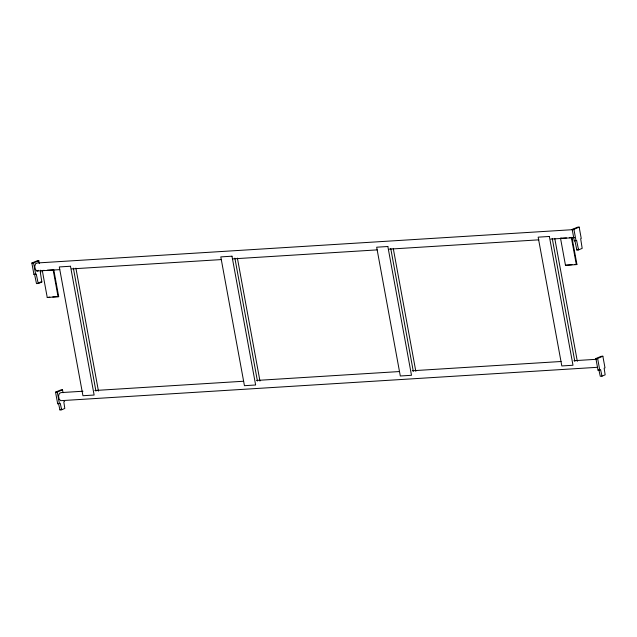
<?xml version="1.0" encoding="UTF-8"?>
<svg xmlns="http://www.w3.org/2000/svg" width="637" height="637" viewBox="0 0 637 637"><rect width="100%" height="100%" fill="white"/><g stroke="black" fill="none" stroke-linecap="round" stroke-linejoin="round"><path stroke-width="0.96" d="M39.335 263.559L38.809 260.716L37.081 260.828L31.85 263.041L33.936 274.404L34.525 274.157L36.492 283.608L38.228 283.497L41.843 281.968L40.314 272.333L40.895 272.087L40.553 270.192M576.843 249.999L578.571 249.895L576.604 240.444L574.869 240.555L576.843 249.999L578.643 249.226M578.571 249.895L582.186 248.366L580.657 238.732L581.247 238.485L579.16 227.114L577.425 227.226L572.193 229.431L574.279 240.802L576.604 240.444M31.85 263.041L33.586 262.93L38.809 260.716M573.977 229.591L37.352 262.962L35.6 263.702L34.756 266.377L35.314 269.419L36.946 271.051L38.698 270.311M33.936 274.404L36.253 274.053L38.228 283.497M44.264 270.383L42.297 270.51L47.249 297.511L49.821 297.137M47.249 297.511L58.692 296.587L53.731 269.578M57.68 403.762L58.516 403.404L59.926 409.886L61.662 409.774L60.252 403.301L57.68 403.762L55.546 392.153L60.778 389.94L62.514 389.828L63.047 392.734M55.546 392.153L57.282 392.042L62.514 389.828M64.64 401.437L63.804 401.796L64.807 408.444L61.662 409.774M59.926 409.886L61.494 409.217M572.193 229.431L573.929 229.328L579.16 227.114M569.398 237.728L571.962 237.354L576.923 264.355L576.326 264.61L565.481 265.287L560.528 238.278L561.125 238.023M574.279 240.802L574.869 240.555M565.481 265.287L571.994 264.666M595.89 358.543L601.121 356.33L602.857 356.226L604.991 367.836L604.147 368.194L605.15 374.843L602.005 376.172L600.269 376.284L598.86 369.802L598.024 370.161L595.89 358.543L597.625 358.44L602.857 356.226M598.024 370.161L600.595 369.691L602.005 376.172M47.226 270.199L53.134 269.833L58.086 296.842M560.528 238.278L566.444 237.912M36.946 271.051L59.767 269.634M71.662 268.894L221.445 259.577M232.354 258.901L377.176 249.887M389.08 249.147L538.862 239.838M550.758 239.098L574.566 237.617M40.107 282.08L41.843 281.968M38.3 282.836L40.035 282.724M52.775 296.953L58.692 296.587M574.948 264.482L576.923 264.355M82.969 391.229L61.144 392.591L59.392 393.332L58.548 396.007L59.106 399.049L60.738 400.681L597.371 367.31M94.865 390.497L243.653 381.237M256.552 380.44L399.391 371.554M412.282 370.75L561.07 361.498M573.961 360.701L596.781 359.276M573.929 229.328L576.015 240.69M597.625 358.44L599.759 370.049M571.365 237.609L576.326 264.61M554.763 238.381L577.329 361.314M552.239 238.397L574.805 361.33M393.26 248.422L415.826 371.355M390.736 248.438L413.302 371.371M237.394 258.12L259.96 381.053M234.87 258.136L257.436 381.069M75.899 268.161L98.456 391.094M73.374 268.177L95.932 391.11M33.586 262.93L35.672 274.3M57.282 392.042L59.408 403.651M70.484 266.242L59.305 266.943L82.937 395.728L94.125 395.036L70.484 266.242M231.987 256.201L220.8 256.894L244.441 385.688L255.628 384.987L231.987 256.201M387.853 246.511L376.674 247.204L400.307 375.989L411.494 375.297L387.853 246.511M549.357 236.462L538.169 237.163L561.81 365.949L572.989 365.248L549.357 236.462"/></g></svg>
